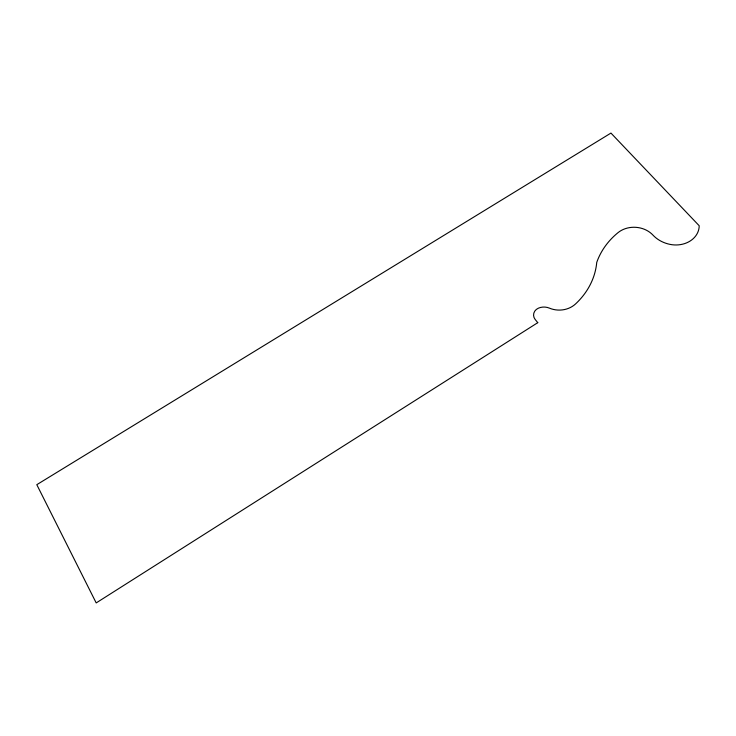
<?xml version="1.0" encoding="UTF-8"?>
<svg xmlns="http://www.w3.org/2000/svg" width="736" height="736" viewBox="0 0 736 736"><rect width="100%" height="100%" fill="white"/><g stroke="black" fill="none" stroke-linecap="round" stroke-linejoin="round"><path stroke-width="1.1" d="M537.768 322.672L96.195 602.922L36.8 484.684L610.944 133.078L699.2 225.75A24.325 20.093 6.1 0 1 669.916 244.361A29.431 24.27 6 0 1 652.988 235.134A23.534 19.789 4.7 0 0 618.056 232.631A85.551 72.34 8.7 0 0 596.74 262.412A79.332 68.154 -2.8 0 1 575.524 303.968A22.42 19.467 1.3 0 1 549.424 308.136A12.632 11.123 1 0 0 538.384 308.182A8.712 7.664 0.8 0 0 535.182 319.488L537.768 322.672"/></g></svg>
